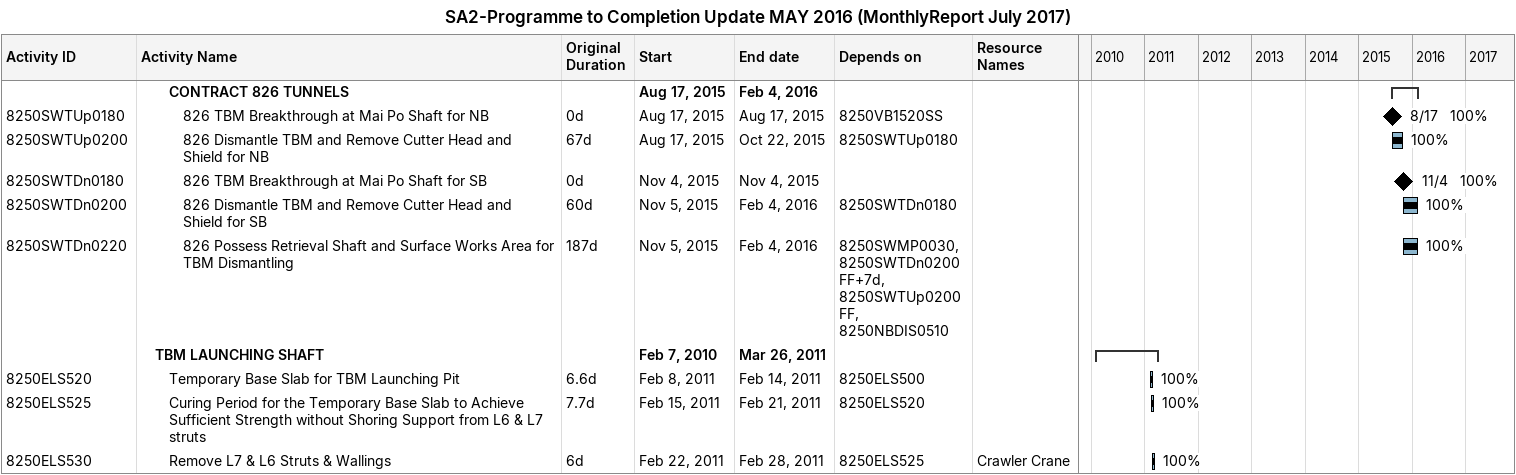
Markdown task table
SA2-Programme to Completion Update MAY 2016 (MonthlyReport July 2017)

| ID | Level | Task | Original duration | Start | Finish | Predecessors | Resources | % complete |
|---|---|---|---|---|---|---|---|---|
|  | 3 | **CONTRACT 826 TUNNELS** |  | 2015-08-17 | 2016-02-04 |  |  |  |
| 8250SWTUp0180 | 4 | 826 TBM Breakthrough at Mai Po Shaft for NB | 0d | 2015-08-17 | 2015-08-17 | 8250VB1520SS |  | 100 |
| 8250SWTUp0200 | 4 | 826 Dismantle TBM and Remove Cutter Head and Shield for NB | 67d | 2015-08-17 | 2015-10-22 | 8250SWTUp0180 |  | 100 |
| 8250SWTDn0180 | 4 | 826 TBM Breakthrough at Mai Po Shaft for SB | 0d | 2015-11-04 | 2015-11-04 |  |  | 100 |
| 8250SWTDn0200 | 4 | 826 Dismantle TBM and Remove Cutter Head and Shield for SB | 60d | 2015-11-05 | 2016-02-04 | 8250SWTDn0180 |  | 100 |
| 8250SWTDn0220 | 4 | 826 Possess Retrieval Shaft and Surface Works Area for TBM Dismantling | 187d | 2015-11-05 | 2016-02-04 | 8250SWMP0030, 8250SWTDn0200FF+7d, 8250SWTUp0200FF, 8250NBDIS0510 |  | 100 |
|  | 2 | **TBM LAUNCHING SHAFT** |  | 2010-02-07 | 2011-03-26 |  |  |  |
| 8250ELS520 | 3 | Temporary Base Slab for TBM Launching Pit | 6.6d | 2011-02-08 | 2011-02-14 | 8250ELS500 |  | 100 |
| 8250ELS525 | 3 | Curing Period for the Temporary Base Slab to Achieve Sufficient Strength without Shoring Support from L6 & L7 struts | 7.7d | 2011-02-15 | 2011-02-21 | 8250ELS520 |  | 100 |
| 8250ELS530 | 3 | Remove L7 & L6 Struts & Wallings | 6d | 2011-02-22 | 2011-02-28 | 8250ELS525 | Crawler Crane | 100 |
